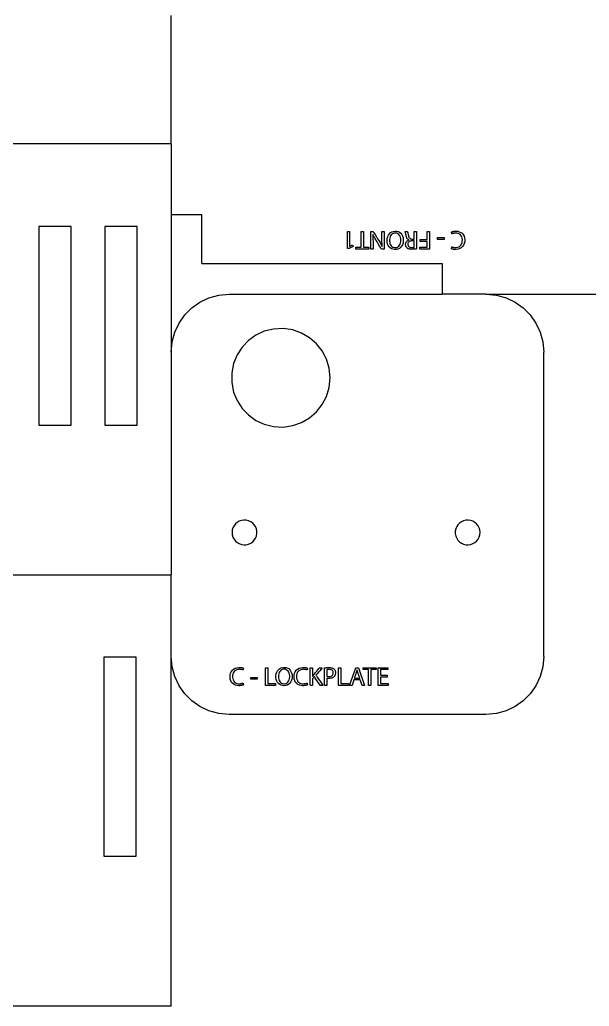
# Model space of a CAD drawing. Header units: metres. Extents: x 826 to 1488, y 1193 to 1485.
# Drawn here: x 963.9 to 1032.7, y 1192.5 to 1311.6 of the extents above; entities that cross this region are included whole.
import ezdxf

# ---------------------------------------------------------------- set-up
doc = ezdxf.new("R2010")
doc.units = ezdxf.units.M

msp = doc.modelspace()

# ---------------------------------------------------------------- linework, layer by layer
at = {"layer": 'COMPONENT19'}
for p, q in [((989.32, 1232.25), (989.33, 1232.5)), ((989.33, 1232.5), (989.39, 1232.72)), ((989.39, 1232.72), (989.47, 1232.91)), ((989.47, 1232.91), (989.6, 1233.08)), ((989.6, 1233.08), (989.75, 1233.22)), ((989.62, 1232.45), (989.61, 1232.26)), ((989.66, 1232.63), (989.62, 1232.45)), ((989.72, 1232.79), (989.66, 1232.63)), ((989.81, 1232.93), (989.72, 1232.79)), ((989.75, 1233.22), (989.93, 1233.32)), ((989.92, 1233.03), (989.81, 1232.93)), ((990.05, 1233.11), (989.92, 1233.03)), ((989.93, 1233.32), (990.14, 1233.39)), ((990.2, 1233.17), (990.05, 1233.11)), ((990.14, 1233.39), (990.37, 1233.43)), ((990.38, 1233.19), (990.2, 1233.17)), ((990.37, 1233.43), (990.51, 1233.43)), ((990.49, 1233.2), (990.38, 1233.19)), ((990.55, 1233.19), (990.49, 1233.2)), ((990.51, 1233.43), (990.59, 1233.42)), ((990.61, 1233.19), (990.55, 1233.19)), ((990.59, 1233.42), (990.67, 1233.41)), ((990.67, 1233.18), (990.61, 1233.19)), ((990.67, 1233.41), (990.74, 1233.4)), ((990.72, 1233.16), (990.67, 1233.18)), ((990.77, 1233.15), (990.72, 1233.16)), ((990.74, 1233.4), (990.8, 1233.39)), ((990.82, 1233.13), (990.77, 1233.15)), ((990.8, 1233.39), (990.86, 1233.37)), ((990.86, 1233.12), (990.82, 1233.13)), ((990.86, 1233.37), (990.9, 1233.35)), ((990.88, 1233.13), (990.86, 1233.12)), ((990.89, 1233.16), (990.88, 1233.13)), ((990.91, 1233.2), (990.89, 1233.16)), ((990.9, 1233.35), (990.94, 1233.34)), ((990.92, 1233.24), (990.91, 1233.2)), ((990.93, 1233.28), (990.92, 1233.24)), ((990.94, 1233.31), (990.93, 1233.28)), ((990.94, 1233.34), (990.94, 1233.31)), ((993.61, 1233.39), (993.89, 1233.39)), ((993.61, 1231.25), (993.61, 1233.39)), ((993.89, 1233.39), (993.89, 1231.48)), ((994.86, 1232.43), (994.9, 1232.65)), ((994.86, 1232.19), (994.86, 1232.43)), ((994.9, 1232.65), (994.97, 1232.85)), ((994.97, 1232.85), (995.06, 1233.03)), ((995.06, 1233.03), (995.19, 1233.18)), ((995.16, 1232.48), (995.15, 1232.31)), ((995.19, 1232.64), (995.16, 1232.48)), ((995.19, 1233.18), (995.34, 1233.29)), ((995.24, 1232.79), (995.19, 1232.64)), ((995.31, 1232.92), (995.24, 1232.79)), ((995.4, 1233.03), (995.31, 1232.92)), ((995.34, 1233.29), (995.51, 1233.37)), ((995.51, 1233.12), (995.4, 1233.03)), ((995.51, 1233.37), (995.7, 1233.42)), ((995.65, 1233.18), (995.51, 1233.12)), ((995.8, 1233.2), (995.65, 1233.18)), ((995.7, 1233.42), (995.9, 1233.43)), ((995.96, 1233.2), (995.8, 1233.2)), ((995.9, 1233.43), (996.1, 1233.4)), ((996.1, 1233.15), (995.96, 1233.2)), ((996.1, 1233.4), (996.28, 1233.34)), ((996.22, 1233.07), (996.1, 1233.15)), ((996.32, 1232.97), (996.22, 1233.07)), ((996.28, 1233.34), (996.44, 1233.24)), ((996.4, 1232.85), (996.32, 1232.97)), ((996.46, 1232.71), (996.4, 1232.85)), ((996.44, 1233.24), (996.57, 1233.11)), ((996.5, 1232.57), (996.46, 1232.71)), ((996.52, 1232.41), (996.5, 1232.57)), ((996.52, 1232.25), (996.52, 1232.41)), ((996.57, 1233.11), (996.67, 1232.95)), ((996.67, 1232.95), (996.75, 1232.77)), ((996.75, 1232.77), (996.8, 1232.57)), ((996.8, 1232.57), (996.81, 1232.35)), ((996.81, 1232.35), (996.8, 1232.09)), ((997.05, 1232.25), (997.06, 1232.5)), ((997.06, 1232.5), (997.11, 1232.72)), ((997.11, 1232.72), (997.2, 1232.91)), ((997.2, 1232.91), (997.32, 1233.08)), ((997.32, 1233.08), (997.47, 1233.22)), ((997.35, 1232.45), (997.34, 1232.26)), ((997.38, 1232.63), (997.35, 1232.45)), ((997.44, 1232.79), (997.38, 1232.63)), ((997.53, 1232.93), (997.44, 1232.79)), ((997.47, 1233.22), (997.65, 1233.32)), ((997.64, 1233.03), (997.53, 1232.93)), ((997.78, 1233.11), (997.64, 1233.03)), ((997.65, 1233.32), (997.86, 1233.39)), ((997.93, 1233.17), (997.78, 1233.11)), ((997.86, 1233.39), (998.09, 1233.43)), ((998.1, 1233.19), (997.93, 1233.17)), ((998.09, 1233.43), (998.23, 1233.43)), ((998.21, 1233.2), (998.1, 1233.19)), ((998.28, 1233.19), (998.21, 1233.2)), ((998.23, 1233.43), (998.32, 1233.42)), ((998.34, 1233.19), (998.28, 1233.19)), ((998.32, 1233.42), (998.4, 1233.41)), ((998.39, 1233.18), (998.34, 1233.19)), ((998.45, 1233.16), (998.39, 1233.18)), ((998.4, 1233.41), (998.47, 1233.4)), ((998.49, 1233.15), (998.45, 1233.16)), ((998.47, 1233.4), (998.53, 1233.39)), ((998.54, 1233.13), (998.49, 1233.15)), ((998.53, 1233.39), (998.58, 1233.37)), ((998.58, 1233.12), (998.54, 1233.13)), ((998.58, 1233.37), (998.63, 1233.35)), ((998.61, 1233.13), (998.58, 1233.12)), ((998.62, 1233.16), (998.61, 1233.13)), ((998.63, 1233.2), (998.62, 1233.16)), ((998.63, 1233.35), (998.66, 1233.34)), ((998.64, 1233.24), (998.63, 1233.2)), ((998.66, 1233.28), (998.64, 1233.24)), ((998.66, 1233.34), (998.66, 1233.31)), ((998.66, 1233.31), (998.66, 1233.28)), ((999.01, 1233.39), (999.07, 1233.39)), ((999.01, 1233.28), (999.01, 1233.39)), ((999.01, 1232.98), (999.01, 1233.28)), ((999.01, 1232.58), (999.01, 1232.98)), ((999.01, 1232.13), (999.01, 1232.58)), ((999.07, 1233.39), (999.12, 1233.39)), ((999.12, 1233.39), (999.18, 1233.39)), ((999.18, 1233.39), (999.23, 1233.39)), ((999.23, 1233.39), (999.27, 1233.39)), ((999.27, 1233.39), (999.29, 1233.35)), ((999.29, 1233.35), (999.29, 1233.22)), ((999.29, 1233.22), (999.29, 1233.03)), ((999.29, 1233.03), (999.29, 1232.82)), ((999.29, 1232.82), (999.29, 1232.61)), ((999.29, 1232.61), (999.29, 1232.45)), ((999.29, 1232.45), (999.29, 1232.37)), ((999.29, 1232.37), (999.31, 1232.38)), ((999.31, 1232.38), (999.34, 1232.41)), ((999.34, 1232.41), (999.36, 1232.45)), ((999.36, 1232.45), (999.39, 1232.48)), ((999.39, 1232.48), (999.41, 1232.51)), ((999.41, 1232.51), (999.43, 1232.54)), ((999.43, 1232.54), (999.46, 1232.57)), ((999.46, 1232.57), (999.48, 1232.6)), ((999.48, 1232.6), (999.54, 1232.67)), ((999.54, 1232.67), (999.64, 1232.81)), ((999.64, 1232.81), (999.78, 1232.97)), ((999.73, 1232.53), (999.69, 1232.49)), ((999.69, 1232.49), (999.74, 1232.42)), ((999.84, 1232.66), (999.73, 1232.53)), ((999.74, 1232.42), (999.85, 1232.25)), ((999.78, 1232.97), (999.91, 1233.13)), ((999.99, 1232.83), (999.84, 1232.66)), ((999.91, 1233.13), (1000.03, 1233.28)), ((1000.15, 1233.02), (999.99, 1232.83)), ((1000.03, 1233.28), (1000.1, 1233.37)), ((1000.1, 1233.37), (1000.12, 1233.39)), ((1000.12, 1233.39), (1000.15, 1233.39)), ((1000.15, 1233.39), (1000.21, 1233.39)), ((1000.3, 1233.2), (1000.15, 1233.02)), ((1000.21, 1233.39), (1000.27, 1233.39)), ((1000.27, 1233.39), (1000.35, 1233.39)), ((1000.41, 1233.33), (1000.3, 1233.2)), ((1000.35, 1233.39), (1000.41, 1233.39)), ((1000.41, 1233.39), (1000.45, 1233.39)), ((1000.45, 1233.39), (1000.41, 1233.33)), ((1000.74, 1233.37), (1000.79, 1233.38)), ((1000.74, 1233.28), (1000.74, 1233.37)), ((1000.74, 1233.05), (1000.74, 1233.28)), ((1000.74, 1232.71), (1000.74, 1233.05)), ((1000.74, 1232.33), (1000.74, 1232.71)), ((1000.74, 1231.95), (1000.74, 1232.33)), ((1000.79, 1233.38), (1000.84, 1233.38)), ((1000.84, 1233.38), (1000.9, 1233.39)), ((1000.9, 1233.39), (1000.96, 1233.4)), ((1000.96, 1233.4), (1001.03, 1233.4)), ((1001.05, 1233.18), (1001.01, 1233.17)), ((1001.01, 1233.17), (1001.01, 1233.12)), ((1001.01, 1233.12), (1001.01, 1233.02)), ((1001.01, 1233.02), (1001.01, 1232.89)), ((1001.01, 1232.89), (1001.01, 1232.74)), ((1001.01, 1232.74), (1001.01, 1232.59)), ((1001.01, 1232.59), (1001.01, 1232.46)), ((1001.01, 1232.46), (1001.01, 1232.37)), ((1001.01, 1232.37), (1001.01, 1232.34)), ((1001.01, 1232.34), (1001.06, 1232.33)), ((1001.03, 1233.4), (1001.1, 1233.41)), ((1001.08, 1233.18), (1001.05, 1233.18)), ((1001.06, 1232.33), (1001.08, 1232.32)), ((1001.1, 1233.18), (1001.08, 1233.18)), ((1001.08, 1232.32), (1001.11, 1232.32)), ((1001.1, 1233.41), (1001.18, 1233.41)), ((1001.14, 1233.19), (1001.1, 1233.18)), ((1001.11, 1232.32), (1001.14, 1232.32)), ((1001.17, 1233.19), (1001.14, 1233.19)), ((1001.14, 1232.32), (1001.17, 1232.31)), ((1001.21, 1233.19), (1001.17, 1233.19)), ((1001.17, 1232.31), (1001.2, 1232.31)), ((1001.18, 1233.41), (1001.26, 1233.41)), ((1001.2, 1232.31), (1001.23, 1232.31)), ((1001.25, 1233.19), (1001.21, 1233.19)), ((1001.23, 1232.31), (1001.33, 1232.32)), ((1001.34, 1233.19), (1001.25, 1233.19)), ((1001.26, 1233.41), (1001.35, 1233.41)), ((1001.33, 1232.32), (1001.44, 1232.34)), ((1001.44, 1233.17), (1001.34, 1233.19)), ((1001.35, 1233.41), (1001.44, 1233.4)), ((1001.44, 1233.4), (1001.53, 1233.39)), ((1001.53, 1233.15), (1001.44, 1233.17)), ((1001.44, 1232.34), (1001.53, 1232.37)), ((1001.53, 1233.39), (1001.61, 1233.37)), ((1001.6, 1233.11), (1001.53, 1233.15)), ((1001.53, 1232.37), (1001.61, 1232.42)), ((1001.67, 1233.06), (1001.6, 1233.11)), ((1001.61, 1233.37), (1001.68, 1233.34)), ((1001.61, 1232.42), (1001.68, 1232.48)), ((1001.72, 1232.99), (1001.67, 1233.06)), ((1001.68, 1233.34), (1001.74, 1233.31)), ((1001.68, 1232.48), (1001.73, 1232.55)), ((1001.75, 1232.92), (1001.72, 1232.99)), ((1001.73, 1232.55), (1001.76, 1232.63)), ((1001.74, 1233.31), (1001.8, 1233.28)), ((1001.77, 1232.83), (1001.75, 1232.92)), ((1001.76, 1232.63), (1001.78, 1232.73)), ((1001.78, 1232.73), (1001.77, 1232.83)), ((1001.8, 1233.28), (1001.86, 1233.24)), ((1001.86, 1233.24), (1001.9, 1233.2)), ((1001.91, 1232.34), (1001.86, 1232.3)), ((1001.9, 1233.2), (1001.93, 1233.16)), ((1001.94, 1232.39), (1001.91, 1232.34)), ((1001.93, 1233.16), (1001.97, 1233.11)), ((1001.97, 1232.44), (1001.94, 1232.39)), ((1001.97, 1233.11), (1002, 1233.06)), ((1002, 1232.49), (1001.97, 1232.44)), ((1002, 1233.06), (1002.02, 1233)), ((1002.02, 1232.55), (1002, 1232.49)), ((1002.02, 1233), (1002.04, 1232.94)), ((1002.03, 1232.61), (1002.02, 1232.55)), ((1002.05, 1232.67), (1002.03, 1232.61)), ((1002.04, 1232.94), (1002.05, 1232.87)), ((1002.05, 1232.87), (1002.05, 1232.81)), ((1002.05, 1232.81), (1002.05, 1232.74)), ((1002.05, 1232.74), (1002.05, 1232.67)), ((1002.42, 1233.39), (1002.7, 1233.39)), ((1002.42, 1231.25), (1002.42, 1233.39)), ((1002.7, 1233.39), (1002.7, 1231.48)), ((1003.76, 1231.25), (1004.49, 1233.39)), ((1004.38, 1232.31), (1004.35, 1232.22)), ((1004.42, 1232.42), (1004.38, 1232.31)), ((1004.46, 1232.54), (1004.42, 1232.42)), ((1004.49, 1232.64), (1004.46, 1232.54)), ((1004.49, 1233.39), (1004.82, 1233.39)), ((1004.52, 1232.72), (1004.49, 1232.64)), ((1004.53, 1232.76), (1004.52, 1232.72)), ((1004.55, 1232.79), (1004.53, 1232.76)), ((1004.56, 1232.84), (1004.55, 1232.79)), ((1004.58, 1232.89), (1004.56, 1232.84)), ((1004.59, 1232.94), (1004.58, 1232.89)), ((1004.6, 1232.99), (1004.59, 1232.94)), ((1004.61, 1233.03), (1004.6, 1232.99)), ((1004.63, 1233.08), (1004.61, 1233.03)), ((1004.65, 1233.13), (1004.63, 1233.08)), ((1004.67, 1233.09), (1004.65, 1233.13)), ((1004.68, 1233.04), (1004.67, 1233.09)), ((1004.69, 1232.99), (1004.68, 1233.04)), ((1004.7, 1232.95), (1004.69, 1232.99)), ((1004.72, 1232.9), (1004.7, 1232.95)), ((1004.73, 1232.85), (1004.72, 1232.9)), ((1004.75, 1232.8), (1004.73, 1232.85)), ((1004.76, 1232.76), (1004.75, 1232.8)), ((1004.77, 1232.72), (1004.76, 1232.76)), ((1004.8, 1232.65), (1004.77, 1232.72)), ((1004.83, 1232.55), (1004.8, 1232.65)), ((1004.82, 1233.39), (1005.55, 1231.25)), ((1004.87, 1232.44), (1004.83, 1232.55)), ((1004.91, 1232.33), (1004.87, 1232.44)), ((1004.94, 1232.23), (1004.91, 1232.33)), ((1005.38, 1233.16), (1005.38, 1233.39)), ((1005.38, 1233.39), (1006.96, 1233.39)), ((1006.03, 1233.16), (1005.38, 1233.16)), ((1006.03, 1231.25), (1006.03, 1233.16)), ((1006.96, 1233.16), (1006.31, 1233.16)), ((1006.31, 1233.16), (1006.31, 1231.25)), ((1006.96, 1233.39), (1006.96, 1233.16)), ((1007.2, 1231.25), (1007.2, 1233.39)), ((1007.2, 1233.39), (1008.36, 1233.39)), ((1008.36, 1233.16), (1007.48, 1233.16)), ((1007.48, 1233.16), (1007.48, 1232.49)), ((1007.48, 1232.49), (1008.3, 1232.49)), ((1008.3, 1232.49), (1008.3, 1232.26)), ((1008.36, 1233.39), (1008.36, 1233.16)), ((989.35, 1232.01), (989.32, 1232.25)), ((989.42, 1231.8), (989.35, 1232.01)), ((989.51, 1231.62), (989.42, 1231.8)), ((989.64, 1231.48), (989.51, 1231.62)), ((989.61, 1232.26), (989.64, 1232.08)), ((989.64, 1232.08), (989.68, 1231.91)), ((989.8, 1231.36), (989.64, 1231.48)), ((989.68, 1231.91), (989.76, 1231.78)), ((989.76, 1231.78), (989.86, 1231.66)), ((989.98, 1231.28), (989.8, 1231.36)), ((989.86, 1231.66), (989.98, 1231.57)), ((989.98, 1231.57), (990.12, 1231.5)), ((990.18, 1231.23), (989.98, 1231.28)), ((990.12, 1231.5), (990.29, 1231.46)), ((990.39, 1231.22), (990.18, 1231.23)), ((990.29, 1231.46), (990.45, 1231.45)), ((990.48, 1231.22), (990.39, 1231.22)), ((990.45, 1231.45), (990.51, 1231.46)), ((990.57, 1231.23), (990.48, 1231.22)), ((990.51, 1231.46), (990.57, 1231.46)), ((990.57, 1231.46), (990.63, 1231.47)), ((990.65, 1231.24), (990.57, 1231.23)), ((990.63, 1231.47), (990.69, 1231.48)), ((990.72, 1231.25), (990.65, 1231.24)), ((990.69, 1231.48), (990.75, 1231.49)), ((990.79, 1231.27), (990.72, 1231.25)), ((990.75, 1231.49), (990.8, 1231.51)), ((990.85, 1231.28), (990.79, 1231.27)), ((990.8, 1231.51), (990.85, 1231.52)), ((990.85, 1231.52), (990.89, 1231.54)), ((990.9, 1231.3), (990.85, 1231.28)), ((990.89, 1231.54), (990.9, 1231.5)), ((990.9, 1231.5), (990.9, 1231.47)), ((990.9, 1231.47), (990.91, 1231.43)), ((990.94, 1231.32), (990.9, 1231.3)), ((990.91, 1231.43), (990.92, 1231.39)), ((990.92, 1231.39), (990.93, 1231.35)), ((990.93, 1231.35), (990.94, 1231.32)), ((991.82, 1232.01), (991.82, 1232.21)), ((991.82, 1232.21), (992.6, 1232.21)), ((992.6, 1232.01), (991.82, 1232.01)), ((992.6, 1232.21), (992.6, 1232.01)), ((994.8, 1231.25), (993.61, 1231.25)), ((993.89, 1231.48), (994.8, 1231.48)), ((994.8, 1231.48), (994.8, 1231.25)), ((994.9, 1231.98), (994.86, 1232.19)), ((994.96, 1231.78), (994.9, 1231.98)), ((995.05, 1231.61), (994.96, 1231.78)), ((995.17, 1231.47), (995.05, 1231.61)), ((995.15, 1232.31), (995.16, 1232.15)), ((995.16, 1232.15), (995.19, 1231.99)), ((995.32, 1231.36), (995.17, 1231.47)), ((995.19, 1231.99), (995.25, 1231.85)), ((995.25, 1231.85), (995.32, 1231.72)), ((995.32, 1231.72), (995.41, 1231.61)), ((995.48, 1231.28), (995.32, 1231.36)), ((995.41, 1231.61), (995.52, 1231.53)), ((995.67, 1231.23), (995.48, 1231.28)), ((995.52, 1231.53), (995.65, 1231.47)), ((995.65, 1231.47), (995.8, 1231.44)), ((995.87, 1231.22), (995.67, 1231.23)), ((995.8, 1231.44), (995.95, 1231.45)), ((996.06, 1231.24), (995.87, 1231.22)), ((995.95, 1231.45), (996.09, 1231.49)), ((996.24, 1231.3), (996.06, 1231.24)), ((996.09, 1231.49), (996.21, 1231.57)), ((996.21, 1231.57), (996.31, 1231.66)), ((996.4, 1231.4), (996.24, 1231.3)), ((996.31, 1231.66), (996.39, 1231.78)), ((996.39, 1231.78), (996.46, 1231.92)), ((996.54, 1231.52), (996.4, 1231.4)), ((996.46, 1231.92), (996.5, 1232.08)), ((996.5, 1232.08), (996.52, 1232.25)), ((996.65, 1231.68), (996.54, 1231.52)), ((996.74, 1231.87), (996.65, 1231.68)), ((996.8, 1232.09), (996.74, 1231.87)), ((997.07, 1232.01), (997.05, 1232.25)), ((997.14, 1231.8), (997.07, 1232.01)), ((997.24, 1231.62), (997.14, 1231.8)), ((997.37, 1231.48), (997.24, 1231.62)), ((997.34, 1232.26), (997.36, 1232.08)), ((997.36, 1232.08), (997.41, 1231.91)), ((997.52, 1231.36), (997.37, 1231.48)), ((997.41, 1231.91), (997.48, 1231.78)), ((997.48, 1231.78), (997.58, 1231.66)), ((997.7, 1231.28), (997.52, 1231.36)), ((997.58, 1231.66), (997.7, 1231.57)), ((997.7, 1231.57), (997.85, 1231.5)), ((997.91, 1231.23), (997.7, 1231.28)), ((997.85, 1231.5), (998.01, 1231.46)), ((998.11, 1231.22), (997.91, 1231.23)), ((998.01, 1231.46), (998.17, 1231.45)), ((998.2, 1231.22), (998.11, 1231.22)), ((998.17, 1231.45), (998.23, 1231.46)), ((998.29, 1231.23), (998.2, 1231.22)), ((998.23, 1231.46), (998.3, 1231.46)), ((998.37, 1231.24), (998.29, 1231.23)), ((998.3, 1231.46), (998.36, 1231.47)), ((998.36, 1231.47), (998.42, 1231.48)), ((998.45, 1231.25), (998.37, 1231.24)), ((998.42, 1231.48), (998.47, 1231.49)), ((998.51, 1231.27), (998.45, 1231.25)), ((998.47, 1231.49), (998.52, 1231.51)), ((998.57, 1231.28), (998.51, 1231.27)), ((998.52, 1231.51), (998.57, 1231.52)), ((998.57, 1231.52), (998.61, 1231.54)), ((998.62, 1231.3), (998.57, 1231.28)), ((998.61, 1231.54), (998.62, 1231.5)), ((998.62, 1231.5), (998.63, 1231.47)), ((998.67, 1231.32), (998.62, 1231.3)), ((998.63, 1231.47), (998.64, 1231.43)), ((998.64, 1231.43), (998.65, 1231.39)), ((998.65, 1231.39), (998.66, 1231.35)), ((998.66, 1231.35), (998.67, 1231.32)), ((999.01, 1231.72), (999.01, 1232.13)), ((999.01, 1231.4), (999.01, 1231.72)), ((999.03, 1231.25), (999.01, 1231.4)), ((999.06, 1231.25), (999.03, 1231.25)), ((999.11, 1231.25), (999.06, 1231.25)), ((999.17, 1231.25), (999.11, 1231.25)), ((999.22, 1231.25), (999.17, 1231.25)), ((999.27, 1231.25), (999.22, 1231.25)), ((999.29, 1231.28), (999.27, 1231.25)), ((999.32, 1232.1), (999.29, 1232.07)), ((999.29, 1232.07), (999.29, 1231.98)), ((999.29, 1231.98), (999.29, 1231.85)), ((999.29, 1231.85), (999.29, 1231.69)), ((999.29, 1231.69), (999.29, 1231.52)), ((999.29, 1231.52), (999.29, 1231.37)), ((999.29, 1231.37), (999.29, 1231.28)), ((999.35, 1232.14), (999.32, 1232.1)), ((999.39, 1232.19), (999.35, 1232.14)), ((999.44, 1232.23), (999.39, 1232.19)), ((999.47, 1232.27), (999.44, 1232.23)), ((999.5, 1232.29), (999.47, 1232.27)), ((999.57, 1232.19), (999.5, 1232.29)), ((999.69, 1232.02), (999.57, 1232.19)), ((999.83, 1231.81), (999.69, 1232.02)), ((999.97, 1231.59), (999.83, 1231.81)), ((999.85, 1232.25), (1000.01, 1232.02)), ((1000.1, 1231.41), (999.97, 1231.59)), ((1000.01, 1232.02), (1000.18, 1231.76)), ((1000.18, 1231.28), (1000.1, 1231.41)), ((1000.18, 1231.76), (1000.35, 1231.52)), ((1000.2, 1231.25), (1000.18, 1231.28)), ((1000.23, 1231.25), (1000.2, 1231.25)), ((1000.28, 1231.25), (1000.23, 1231.25)), ((1000.34, 1231.25), (1000.28, 1231.25)), ((1000.41, 1231.25), (1000.34, 1231.25)), ((1000.35, 1231.52), (1000.47, 1231.34)), ((1000.47, 1231.25), (1000.41, 1231.25)), ((1000.47, 1231.34), (1000.53, 1231.25)), ((1000.53, 1231.25), (1000.47, 1231.25)), ((1000.74, 1231.61), (1000.74, 1231.95)), ((1000.74, 1231.36), (1000.74, 1231.61)), ((1000.74, 1231.25), (1000.74, 1231.36)), ((1000.77, 1231.25), (1000.74, 1231.25)), ((1000.82, 1231.25), (1000.77, 1231.25)), ((1000.86, 1231.25), (1000.82, 1231.25)), ((1000.92, 1231.25), (1000.86, 1231.25)), ((1000.96, 1231.25), (1000.92, 1231.25)), ((1000.99, 1231.25), (1000.96, 1231.25)), ((1001.01, 1231.27), (1000.99, 1231.25)), ((1001.05, 1232.1), (1001.01, 1232.11)), ((1001.01, 1232.11), (1001.01, 1232.05)), ((1001.01, 1232.05), (1001.01, 1231.94)), ((1001.01, 1231.94), (1001.01, 1231.79)), ((1001.01, 1231.79), (1001.01, 1231.64)), ((1001.01, 1231.64), (1001.01, 1231.49)), ((1001.01, 1231.49), (1001.01, 1231.36)), ((1001.01, 1231.36), (1001.01, 1231.27)), ((1001.08, 1232.1), (1001.05, 1232.1)), ((1001.1, 1232.1), (1001.08, 1232.1)), ((1001.13, 1232.09), (1001.1, 1232.1)), ((1001.16, 1232.09), (1001.13, 1232.09)), ((1001.19, 1232.09), (1001.16, 1232.09)), ((1001.22, 1232.09), (1001.19, 1232.09)), ((1001.29, 1232.09), (1001.22, 1232.09)), ((1001.38, 1232.1), (1001.29, 1232.09)), ((1001.48, 1232.11), (1001.38, 1232.1)), ((1001.56, 1232.14), (1001.48, 1232.11)), ((1001.65, 1232.17), (1001.56, 1232.14)), ((1001.72, 1232.2), (1001.65, 1232.17)), ((1001.79, 1232.25), (1001.72, 1232.2)), ((1001.86, 1232.3), (1001.79, 1232.25)), ((1003.62, 1231.25), (1002.42, 1231.25)), ((1002.7, 1231.48), (1003.62, 1231.48)), ((1003.62, 1231.48), (1003.62, 1231.25)), ((1004.05, 1231.25), (1003.76, 1231.25)), ((1004.27, 1231.93), (1004.05, 1231.25)), ((1005.03, 1231.93), (1004.27, 1231.93)), ((1004.35, 1232.22), (1004.33, 1232.16)), ((1004.33, 1232.16), (1004.36, 1232.14)), ((1004.36, 1232.14), (1004.44, 1232.14)), ((1004.44, 1232.14), (1004.54, 1232.14)), ((1004.54, 1232.14), (1004.66, 1232.14)), ((1004.66, 1232.14), (1004.78, 1232.14)), ((1004.78, 1232.14), (1004.88, 1232.14)), ((1004.88, 1232.14), (1004.95, 1232.14)), ((1004.97, 1232.17), (1004.94, 1232.23)), ((1004.95, 1232.14), (1004.97, 1232.14)), ((1004.97, 1232.14), (1004.97, 1232.17)), ((1005.26, 1231.25), (1005.03, 1231.93)), ((1005.55, 1231.25), (1005.26, 1231.25)), ((1006.31, 1231.25), (1006.03, 1231.25)), ((1008.4, 1231.25), (1007.2, 1231.25)), ((1008.3, 1232.26), (1007.48, 1232.26)), ((1007.48, 1232.26), (1007.48, 1231.48)), ((1007.48, 1231.48), (1008.4, 1231.48)), ((1008.4, 1231.48), (1008.4, 1231.25))]:
    msp.add_line(p, q, dxfattribs=at)
at = {"layer": 'COMPONENT4'}
for p, q in [((1003.48, 1283.98), (1003.48, 1286.04)), ((1003.48, 1286.04), (1003.75, 1286.04)), ((1003.75, 1286.04), (1003.75, 1284.24)), ((1005.15, 1284.14), (1005.15, 1286.04)), ((1005.15, 1286.04), (1005.43, 1286.04)), ((1005.43, 1286.04), (1005.43, 1284.14)), ((1006.32, 1286.03), (1006.37, 1286.04)), ((1006.32, 1285.82), (1006.32, 1286.03)), ((1006.37, 1286.04), (1006.43, 1286.04)), ((1006.43, 1286.04), (1006.5, 1286.04)), ((1006.5, 1286.04), (1006.55, 1286.04)), ((1006.55, 1286.04), (1006.59, 1286.04)), ((1006.59, 1286.04), (1006.61, 1286.02)), ((1006.61, 1286.02), (1006.69, 1285.88)), ((1007.66, 1286), (1007.66, 1286.04)), ((1007.66, 1286.04), (1007.69, 1286.04)), ((1007.66, 1285.87), (1007.66, 1286)), ((1007.69, 1286.04), (1007.74, 1286.04)), ((1007.74, 1286.04), (1007.8, 1286.04)), ((1007.8, 1286.04), (1007.86, 1286.04)), ((1007.86, 1286.04), (1007.92, 1286.04)), ((1007.92, 1286.04), (1007.92, 1285.89)), ((1007.92, 1285.89), (1007.92, 1285.52)), ((1008.56, 1285.77), (1008.7, 1285.9)), ((1008.7, 1285.9), (1008.86, 1285.99)), ((1008.86, 1285.99), (1009.03, 1286.05)), ((1009.03, 1286.05), (1009.23, 1286.07)), ((1009.23, 1286.07), (1009.43, 1286.07)), ((1009.43, 1286.07), (1009.61, 1286.02)), ((1009.61, 1286.02), (1009.78, 1285.94)), ((1009.78, 1285.94), (1009.92, 1285.82)), ((1010.45, 1286), (1010.43, 1286.04)), ((1010.43, 1286.04), (1010.49, 1286.04)), ((1010.47, 1285.94), (1010.45, 1286)), ((1010.49, 1285.87), (1010.47, 1285.94)), ((1010.49, 1286.04), (1010.54, 1286.04)), ((1010.54, 1286.04), (1010.6, 1286.04)), ((1010.6, 1286.04), (1010.66, 1286.04)), ((1010.66, 1286.04), (1010.7, 1286.04)), ((1010.7, 1286.04), (1010.73, 1286.01)), ((1010.73, 1286.01), (1010.75, 1285.97)), ((1010.75, 1285.97), (1010.77, 1285.91)), ((1010.77, 1285.91), (1010.79, 1285.84)), ((1011.55, 1286.01), (1011.55, 1286.04)), ((1011.55, 1286.04), (1011.62, 1286.04)), ((1011.55, 1285.91), (1011.55, 1286.01)), ((1011.55, 1285.74), (1011.55, 1285.91)), ((1011.62, 1286.04), (1011.67, 1286.04)), ((1011.67, 1286.04), (1011.73, 1286.04)), ((1011.73, 1286.04), (1011.78, 1286.04)), ((1011.78, 1286.04), (1011.82, 1286.04)), ((1011.82, 1286.04), (1011.83, 1285.9)), ((1011.83, 1285.9), (1011.83, 1285.58)), ((1013.1, 1285.07), (1013.1, 1286.04)), ((1013.1, 1286.04), (1013.38, 1286.04)), ((1013.38, 1286.04), (1013.38, 1283.9)), ((1016.04, 1285.97), (1016.08, 1285.99)), ((1016.05, 1285.94), (1016.04, 1285.97)), ((1016.06, 1285.91), (1016.05, 1285.94)), ((1016.07, 1285.87), (1016.06, 1285.91)), ((1016.08, 1285.99), (1016.14, 1286.01)), ((1016.14, 1286.01), (1016.19, 1286.03)), ((1016.19, 1286.03), (1016.26, 1286.04)), ((1016.26, 1286.04), (1016.34, 1286.06)), ((1016.34, 1286.06), (1016.42, 1286.07)), ((1016.42, 1286.07), (1016.51, 1286.07)), ((1016.51, 1286.07), (1016.6, 1286.08)), ((1016.6, 1286.08), (1016.8, 1286.06)), ((1016.8, 1286.06), (1017, 1286.01)), ((1017, 1286.01), (1017.18, 1285.93)), ((1017.18, 1285.93), (1017.34, 1285.82)), ((1006.32, 1285.41), (1006.32, 1285.82)), ((1006.32, 1284.91), (1006.32, 1285.41)), ((1006.32, 1284.42), (1006.32, 1284.91)), ((1006.6, 1285.57), (1006.55, 1285.68)), ((1006.55, 1285.68), (1006.55, 1285.57)), ((1006.55, 1285.57), (1006.56, 1285.44)), ((1006.56, 1285.44), (1006.57, 1285.3)), ((1006.57, 1285.3), (1006.57, 1285.17)), ((1006.57, 1285.17), (1006.57, 1285.02)), ((1006.57, 1285.02), (1006.58, 1284.87)), ((1006.58, 1284.87), (1006.58, 1284.78)), ((1006.58, 1284.78), (1006.58, 1284.67)), ((1006.66, 1285.47), (1006.6, 1285.57)), ((1006.72, 1285.36), (1006.66, 1285.47)), ((1006.69, 1285.88), (1006.83, 1285.66)), ((1006.78, 1285.25), (1006.72, 1285.36)), ((1006.84, 1285.13), (1006.78, 1285.25)), ((1006.83, 1285.66), (1007, 1285.4)), ((1006.92, 1285.01), (1006.84, 1285.13)), ((1006.96, 1284.94), (1006.92, 1285.01)), ((1007.07, 1284.78), (1006.96, 1284.94)), ((1007, 1285.4), (1007.14, 1285.16)), ((1007.21, 1284.54), (1007.07, 1284.78)), ((1007.14, 1285.16), (1007.25, 1285)), ((1007.25, 1285), (1007.29, 1284.93)), ((1007.29, 1284.93), (1007.36, 1284.81)), ((1007.36, 1284.81), (1007.43, 1284.7)), ((1007.66, 1285.67), (1007.66, 1285.87)), ((1007.66, 1285.45), (1007.66, 1285.67)), ((1007.66, 1285.26), (1007.66, 1285.45)), ((1007.66, 1285.14), (1007.66, 1285.26)), ((1007.66, 1285.04), (1007.66, 1285.14)), ((1007.66, 1284.89), (1007.66, 1285.04)), ((1007.66, 1284.74), (1007.66, 1284.89)), ((1007.67, 1284.6), (1007.66, 1284.74)), ((1007.92, 1285.52), (1007.92, 1285.03)), ((1007.92, 1285.03), (1007.92, 1284.53)), ((1008.28, 1284.95), (1008.3, 1285.2)), ((1008.3, 1284.73), (1008.28, 1284.95)), ((1008.3, 1285.2), (1008.35, 1285.42)), ((1008.34, 1284.52), (1008.3, 1284.73)), ((1008.35, 1285.42), (1008.44, 1285.61)), ((1008.44, 1285.61), (1008.56, 1285.77)), ((1008.6, 1285.22), (1008.58, 1285.05)), ((1008.58, 1285.05), (1008.58, 1284.88)), ((1008.58, 1284.88), (1008.6, 1284.73)), ((1008.64, 1285.37), (1008.6, 1285.22)), ((1008.6, 1284.73), (1008.63, 1284.58)), ((1008.7, 1285.51), (1008.64, 1285.37)), ((1008.78, 1285.63), (1008.7, 1285.51)), ((1008.89, 1285.73), (1008.78, 1285.63)), ((1009.01, 1285.8), (1008.89, 1285.73)), ((1009.14, 1285.84), (1009.01, 1285.8)), ((1009.3, 1285.85), (1009.14, 1285.84)), ((1009.44, 1285.82), (1009.3, 1285.85)), ((1009.57, 1285.77), (1009.44, 1285.82)), ((1009.68, 1285.68), (1009.57, 1285.77)), ((1009.78, 1285.57), (1009.68, 1285.68)), ((1009.85, 1285.45), (1009.78, 1285.57)), ((1009.9, 1285.3), (1009.85, 1285.45)), ((1009.93, 1285.14), (1009.9, 1285.3)), ((1009.9, 1284.65), (1009.93, 1284.81)), ((1009.92, 1285.82), (1010.04, 1285.68)), ((1009.94, 1284.98), (1009.93, 1285.14)), ((1009.93, 1284.81), (1009.94, 1284.98)), ((1010.04, 1285.68), (1010.13, 1285.51)), ((1010.13, 1285.51), (1010.2, 1285.32)), ((1010.2, 1285.32), (1010.23, 1285.1)), ((1010.23, 1284.87), (1010.2, 1284.64)), ((1010.23, 1285.1), (1010.23, 1284.87)), ((1010.52, 1285.79), (1010.49, 1285.87)), ((1010.54, 1285.7), (1010.52, 1285.79)), ((1010.53, 1284.64), (1010.57, 1284.73)), ((1010.57, 1285.59), (1010.54, 1285.7)), ((1010.59, 1285.47), (1010.57, 1285.59)), ((1010.57, 1284.73), (1010.63, 1284.82)), ((1010.62, 1285.38), (1010.59, 1285.47)), ((1010.65, 1285.29), (1010.62, 1285.38)), ((1010.63, 1284.82), (1010.69, 1284.89)), ((1010.68, 1285.22), (1010.65, 1285.29)), ((1010.72, 1285.16), (1010.68, 1285.22)), ((1010.69, 1284.89), (1010.77, 1284.95)), ((1010.77, 1285.1), (1010.72, 1285.16)), ((1010.83, 1285.06), (1010.77, 1285.1)), ((1010.77, 1284.95), (1010.86, 1284.99)), ((1010.79, 1285.84), (1010.81, 1285.76)), ((1010.81, 1285.76), (1010.83, 1285.67)), ((1010.83, 1285.67), (1010.85, 1285.56)), ((1010.89, 1285.03), (1010.83, 1285.06)), ((1010.88, 1284.75), (1010.83, 1284.69)), ((1010.85, 1285.56), (1010.88, 1285.45)), ((1010.86, 1284.99), (1010.91, 1285.01)), ((1010.88, 1285.45), (1010.92, 1285.35)), ((1010.94, 1284.81), (1010.88, 1284.75)), ((1010.91, 1285.01), (1010.89, 1285.03)), ((1010.92, 1285.35), (1010.96, 1285.27)), ((1011.01, 1284.85), (1010.94, 1284.81)), ((1010.96, 1285.27), (1011.01, 1285.21)), ((1011.01, 1285.21), (1011.08, 1285.16)), ((1011.09, 1284.88), (1011.01, 1284.85)), ((1011.08, 1285.16), (1011.16, 1285.13)), ((1011.19, 1284.9), (1011.09, 1284.88)), ((1011.16, 1285.13), (1011.25, 1285.12)), ((1011.29, 1284.9), (1011.19, 1284.9)), ((1011.25, 1285.12), (1011.3, 1285.11)), ((1011.32, 1284.9), (1011.29, 1284.9)), ((1011.3, 1285.11), (1011.32, 1285.11)), ((1011.32, 1285.11), (1011.37, 1285.11)), ((1011.36, 1284.9), (1011.32, 1284.9)), ((1011.42, 1284.9), (1011.36, 1284.9)), ((1011.37, 1285.11), (1011.42, 1285.11)), ((1011.42, 1285.11), (1011.47, 1285.11)), ((1011.47, 1284.9), (1011.42, 1284.9)), ((1011.47, 1285.11), (1011.52, 1285.11)), ((1011.51, 1284.9), (1011.47, 1284.9)), ((1011.55, 1284.9), (1011.51, 1284.9)), ((1011.52, 1285.11), (1011.55, 1285.11)), ((1011.55, 1285.55), (1011.55, 1285.74)), ((1011.55, 1285.36), (1011.55, 1285.55)), ((1011.55, 1285.21), (1011.55, 1285.36)), ((1011.55, 1285.11), (1011.55, 1285.21)), ((1011.55, 1284.87), (1011.55, 1284.9)), ((1011.55, 1284.79), (1011.55, 1284.87)), ((1011.55, 1284.67), (1011.55, 1284.79)), ((1011.83, 1285.58), (1011.83, 1285.17)), ((1011.83, 1285.17), (1011.83, 1284.73)), ((1011.83, 1284.73), (1011.83, 1284.33)), ((1012.29, 1284.84), (1012.29, 1285.07)), ((1012.29, 1285.07), (1013.1, 1285.07)), ((1013.1, 1284.84), (1012.29, 1284.84)), ((1013.1, 1284.13), (1013.1, 1284.84)), ((1014.38, 1285.08), (1014.38, 1285.29)), ((1014.38, 1285.29), (1015.17, 1285.29)), ((1015.17, 1285.08), (1014.38, 1285.08)), ((1015.17, 1285.29), (1015.17, 1285.08)), ((1016.08, 1285.82), (1016.07, 1285.87)), ((1016.09, 1285.79), (1016.08, 1285.82)), ((1016.1, 1285.75), (1016.09, 1285.79)), ((1016.14, 1285.77), (1016.1, 1285.75)), ((1016.18, 1285.79), (1016.14, 1285.77)), ((1016.24, 1285.8), (1016.18, 1285.79)), ((1016.29, 1285.81), (1016.24, 1285.8)), ((1016.35, 1285.83), (1016.29, 1285.81)), ((1016.41, 1285.83), (1016.35, 1285.83)), ((1016.48, 1285.84), (1016.41, 1285.83)), ((1016.54, 1285.84), (1016.48, 1285.84)), ((1016.7, 1285.83), (1016.54, 1285.84)), ((1016.86, 1285.79), (1016.7, 1285.83)), ((1017.01, 1285.73), (1016.86, 1285.79)), ((1017.13, 1285.64), (1017.01, 1285.73)), ((1017.23, 1285.52), (1017.13, 1285.64)), ((1017.3, 1285.38), (1017.23, 1285.52)), ((1017.35, 1285.22), (1017.3, 1285.38)), ((1017.33, 1284.66), (1017.36, 1284.84)), ((1017.34, 1285.82), (1017.47, 1285.67)), ((1017.37, 1285.04), (1017.35, 1285.22)), ((1017.36, 1284.84), (1017.37, 1285.04)), ((1017.47, 1285.67), (1017.57, 1285.49)), ((1017.57, 1285.49), (1017.63, 1285.28)), ((1017.65, 1284.8), (1017.6, 1284.58)), ((1017.63, 1285.28), (1017.66, 1285.04)), ((1017.66, 1285.04), (1017.65, 1284.8)), ((1003.72, 1283.98), (1003.48, 1283.98)), ((1004.17, 1284.22), (1003.72, 1283.98)), ((1003.75, 1284.24), (1004.11, 1284.43)), ((1004.11, 1284.43), (1004.17, 1284.22)), ((1004.49, 1283.9), (1004.49, 1284.14)), ((1004.49, 1284.14), (1005.15, 1284.14)), ((1006.08, 1283.9), (1004.49, 1283.9)), ((1005.43, 1284.14), (1006.08, 1284.14)), ((1006.08, 1284.14), (1006.08, 1283.9)), ((1006.32, 1284.05), (1006.32, 1284.42)), ((1006.33, 1283.9), (1006.32, 1284.05)), ((1006.38, 1283.9), (1006.33, 1283.9)), ((1006.44, 1283.9), (1006.38, 1283.9)), ((1006.5, 1283.9), (1006.44, 1283.9)), ((1006.55, 1283.9), (1006.5, 1283.9)), ((1006.57, 1283.9), (1006.55, 1283.9)), ((1006.58, 1283.94), (1006.57, 1283.9)), ((1006.58, 1284.67), (1006.58, 1284.48)), ((1006.58, 1284.48), (1006.58, 1284.27)), ((1006.58, 1284.27), (1006.58, 1284.07)), ((1006.58, 1284.07), (1006.58, 1283.94)), ((1007.38, 1284.28), (1007.21, 1284.54)), ((1007.52, 1284.06), (1007.38, 1284.28)), ((1007.43, 1284.7), (1007.5, 1284.58)), ((1007.5, 1284.58), (1007.56, 1284.47)), ((1007.61, 1283.92), (1007.52, 1284.06)), ((1007.56, 1284.47), (1007.62, 1284.35)), ((1007.62, 1283.9), (1007.61, 1283.92)), ((1007.62, 1284.35), (1007.67, 1284.24)), ((1007.66, 1283.9), (1007.62, 1283.9)), ((1007.72, 1283.9), (1007.66, 1283.9)), ((1007.67, 1284.47), (1007.67, 1284.6)), ((1007.68, 1284.34), (1007.67, 1284.47)), ((1007.67, 1284.24), (1007.68, 1284.34)), ((1007.8, 1283.9), (1007.72, 1283.9)), ((1007.86, 1283.9), (1007.8, 1283.9)), ((1007.92, 1283.91), (1007.86, 1283.9)), ((1007.92, 1284.53), (1007.92, 1284.12)), ((1007.92, 1284.12), (1007.92, 1283.91)), ((1008.42, 1284.34), (1008.34, 1284.52)), ((1008.53, 1284.18), (1008.42, 1284.34)), ((1008.66, 1284.05), (1008.53, 1284.18)), ((1008.63, 1284.58), (1008.69, 1284.44)), ((1008.82, 1283.96), (1008.66, 1284.05)), ((1008.69, 1284.44), (1008.77, 1284.32)), ((1008.77, 1284.32), (1008.87, 1284.22)), ((1008.99, 1283.89), (1008.82, 1283.96)), ((1008.87, 1284.22), (1008.99, 1284.14)), ((1008.99, 1284.14), (1009.14, 1284.1)), ((1009.19, 1283.86), (1008.99, 1283.89)), ((1009.14, 1284.1), (1009.3, 1284.09)), ((1009.4, 1283.87), (1009.19, 1283.86)), ((1009.3, 1284.09), (1009.45, 1284.12)), ((1009.59, 1283.92), (1009.4, 1283.87)), ((1009.45, 1284.12), (1009.58, 1284.17)), ((1009.58, 1284.17), (1009.69, 1284.26)), ((1009.76, 1284), (1009.59, 1283.92)), ((1009.69, 1284.26), (1009.78, 1284.37)), ((1009.91, 1284.12), (1009.76, 1284)), ((1009.78, 1284.37), (1009.85, 1284.51)), ((1009.85, 1284.51), (1009.9, 1284.65)), ((1010.03, 1284.26), (1009.91, 1284.12)), ((1010.13, 1284.44), (1010.03, 1284.26)), ((1010.2, 1284.64), (1010.13, 1284.44)), ((1010.51, 1284.53), (1010.53, 1284.64)), ((1010.51, 1284.44), (1010.51, 1284.53)), ((1010.52, 1284.37), (1010.51, 1284.44)), ((1010.53, 1284.31), (1010.52, 1284.37)), ((1010.55, 1284.24), (1010.53, 1284.31)), ((1010.58, 1284.19), (1010.55, 1284.24)), ((1010.61, 1284.14), (1010.58, 1284.19)), ((1010.65, 1284.09), (1010.61, 1284.14)), ((1010.69, 1284.05), (1010.65, 1284.09)), ((1010.75, 1284), (1010.69, 1284.05)), ((1010.82, 1283.96), (1010.75, 1284)), ((1010.8, 1284.61), (1010.79, 1284.53)), ((1010.79, 1284.53), (1010.79, 1284.44)), ((1010.79, 1284.44), (1010.81, 1284.35)), ((1010.83, 1284.69), (1010.8, 1284.61)), ((1010.81, 1284.35), (1010.84, 1284.28)), ((1010.9, 1283.93), (1010.82, 1283.96)), ((1010.84, 1284.28), (1010.89, 1284.22)), ((1010.89, 1284.22), (1010.96, 1284.17)), ((1010.99, 1283.91), (1010.9, 1283.93)), ((1010.96, 1284.17), (1011.03, 1284.14)), ((1011.09, 1283.9), (1010.99, 1283.91)), ((1011.03, 1284.14), (1011.12, 1284.11)), ((1011.2, 1283.89), (1011.09, 1283.9)), ((1011.12, 1284.11), (1011.22, 1284.1)), ((1011.31, 1283.88), (1011.2, 1283.89)), ((1011.22, 1284.1), (1011.3, 1284.1)), ((1011.3, 1284.1), (1011.34, 1284.1)), ((1011.39, 1283.89), (1011.31, 1283.88)), ((1011.34, 1284.1), (1011.38, 1284.1)), ((1011.38, 1284.1), (1011.42, 1284.1)), ((1011.47, 1283.89), (1011.39, 1283.89)), ((1011.42, 1284.1), (1011.46, 1284.11)), ((1011.46, 1284.11), (1011.49, 1284.11)), ((1011.55, 1283.89), (1011.47, 1283.89)), ((1011.49, 1284.11), (1011.51, 1284.11)), ((1011.51, 1284.11), (1011.55, 1284.12)), ((1011.55, 1284.53), (1011.55, 1284.67)), ((1011.55, 1284.39), (1011.55, 1284.53)), ((1011.55, 1284.26), (1011.55, 1284.39)), ((1011.55, 1284.17), (1011.55, 1284.26)), ((1011.55, 1284.12), (1011.55, 1284.17)), ((1011.62, 1283.9), (1011.55, 1283.89)), ((1011.7, 1283.91), (1011.62, 1283.9)), ((1011.77, 1283.92), (1011.7, 1283.91)), ((1011.83, 1283.93), (1011.77, 1283.92)), ((1011.83, 1284.33), (1011.83, 1284.04)), ((1011.83, 1284.04), (1011.83, 1283.93)), ((1012.22, 1283.9), (1012.22, 1284.13)), ((1012.22, 1284.13), (1013.1, 1284.13)), ((1013.38, 1283.9), (1012.22, 1283.9)), ((1016.04, 1283.98), (1016.05, 1284.02)), ((1016.05, 1283.95), (1016.04, 1283.98)), ((1016.05, 1284.02), (1016.07, 1284.05)), ((1016.08, 1283.94), (1016.05, 1283.95)), ((1016.07, 1284.05), (1016.08, 1284.1)), ((1016.08, 1284.1), (1016.09, 1284.13)), ((1016.13, 1283.92), (1016.08, 1283.94)), ((1016.09, 1284.13), (1016.1, 1284.17)), ((1016.1, 1284.17), (1016.13, 1284.18)), ((1016.13, 1284.18), (1016.17, 1284.16)), ((1016.18, 1283.91), (1016.13, 1283.92)), ((1016.17, 1284.16), (1016.21, 1284.14)), ((1016.24, 1283.89), (1016.18, 1283.91)), ((1016.21, 1284.14), (1016.26, 1284.13)), ((1016.31, 1283.88), (1016.24, 1283.89)), ((1016.26, 1284.13), (1016.32, 1284.12)), ((1016.39, 1283.87), (1016.31, 1283.88)), ((1016.32, 1284.12), (1016.37, 1284.11)), ((1016.37, 1284.11), (1016.43, 1284.1)), ((1016.48, 1283.87), (1016.39, 1283.87)), ((1016.43, 1284.1), (1016.5, 1284.1)), ((1016.62, 1283.87), (1016.48, 1283.87)), ((1016.5, 1284.1), (1016.61, 1284.1)), ((1016.61, 1284.1), (1016.78, 1284.13)), ((1016.85, 1283.9), (1016.62, 1283.87)), ((1016.78, 1284.13), (1016.93, 1284.18)), ((1017.05, 1283.97), (1016.85, 1283.9)), ((1016.93, 1284.18), (1017.07, 1284.26)), ((1017.24, 1284.07), (1017.05, 1283.97)), ((1017.07, 1284.26), (1017.18, 1284.37)), ((1017.18, 1284.37), (1017.27, 1284.5)), ((1017.39, 1284.21), (1017.24, 1284.07)), ((1017.27, 1284.5), (1017.33, 1284.66)), ((1017.51, 1284.38), (1017.39, 1284.21)), ((1017.6, 1284.58), (1017.51, 1284.38))]:
    msp.add_line(p, q, dxfattribs=at)
at = {"layer": 'GROUP0'}
for p, q in [((982.21, 1296.61), (982.21, 1312.09)), ((982.21, 1296.61), (825.54, 1296.61)), ((982.21, 1296.61), (982.21, 1288.08)), ((982.21, 1288.08), (985.91, 1288.08)), ((982.21, 1288.08), (982.21, 1271.46)), ((985.91, 1282.16), (985.91, 1288.08)), ((970.12, 1286.65), (966.22, 1286.65)), ((966.22, 1286.65), (966.22, 1262.64)), ((970.12, 1262.64), (970.12, 1286.65)), ((978.12, 1286.65), (974.22, 1286.65)), ((974.22, 1286.65), (974.22, 1262.64)), ((978.12, 1262.64), (978.12, 1286.65)), ((985.91, 1282.16), (1011.91, 1282.16)), ((1011.91, 1282.16), (1014.91, 1282.16)), ((1014.91, 1282.16), (1014.91, 1278.46)), ((985.67, 1277.5), (986.76, 1278.02)), ((986.76, 1278.02), (987.95, 1278.34)), ((987.95, 1278.34), (989.21, 1278.46)), ((989.21, 1278.46), (1014.91, 1278.46)), ((1020.21, 1278.46), (1014.91, 1278.46)), ((1020.21, 1278.46), (1044.91, 1278.46)), ((1020.21, 1278.46), (1021.47, 1278.34)), ((1021.47, 1278.34), (1022.65, 1278.02)), ((1022.65, 1278.02), (1023.74, 1277.5)), ((983.85, 1275.97), (984.7, 1276.81)), ((984.7, 1276.81), (985.67, 1277.5)), ((1023.74, 1277.5), (1024.72, 1276.81)), ((1024.72, 1276.81), (1025.56, 1275.97)), ((983.16, 1274.99), (983.85, 1275.97)), ((1025.56, 1275.97), (1026.25, 1274.99)), ((982.64, 1273.9), (983.16, 1274.99)), ((993.45, 1273.99), (992.44, 1273.51)), ((994.56, 1274.26), (993.45, 1273.99)), ((995.74, 1274.32), (994.56, 1274.26)), ((996.88, 1274.15), (995.74, 1274.32)), ((997.95, 1273.77), (996.88, 1274.15)), ((1026.25, 1274.99), (1026.77, 1273.9)), ((982.32, 1272.71), (982.64, 1273.9)), ((991.54, 1272.87), (990.77, 1272.07)), ((992.44, 1273.51), (991.54, 1272.87)), ((998.91, 1273.21), (997.95, 1273.77)), ((999.74, 1272.48), (998.91, 1273.21)), ((1026.77, 1273.9), (1027.1, 1272.71)), ((982.21, 1271.46), (982.32, 1272.71)), ((990.77, 1272.07), (990.17, 1271.14)), ((1000.43, 1271.62), (999.74, 1272.48)), ((1000.95, 1270.63), (1000.43, 1271.62)), ((1027.1, 1272.71), (1027.21, 1271.46)), ((982.21, 1271.46), (982.21, 1244.61)), ((990.17, 1271.14), (989.74, 1270.09)), ((1001.28, 1269.54), (1000.95, 1270.63)), ((1027.21, 1234.75), (1027.21, 1271.46)), ((989.74, 1270.09), (989.52, 1268.97)), ((1001.39, 1268.38), (1001.28, 1269.54)), ((989.52, 1268.97), (989.52, 1267.79)), ((1001.28, 1267.21), (1001.39, 1268.38)), ((989.52, 1267.79), (989.74, 1266.66)), ((1000.95, 1266.13), (1001.28, 1267.21)), ((989.74, 1266.66), (990.17, 1265.62)), ((1000.43, 1265.14), (1000.95, 1266.13)), ((990.17, 1265.62), (990.77, 1264.69)), ((990.77, 1264.69), (991.54, 1263.89)), ((999.74, 1264.27), (1000.43, 1265.14)), ((991.54, 1263.89), (992.44, 1263.24)), ((997.95, 1262.98), (998.91, 1263.54)), ((998.91, 1263.54), (999.74, 1264.27)), ((966.22, 1262.64), (970.12, 1262.64)), ((974.22, 1262.64), (978.12, 1262.64)), ((992.44, 1263.24), (993.45, 1262.77)), ((993.45, 1262.77), (994.56, 1262.49)), ((994.56, 1262.49), (995.74, 1262.43)), ((995.74, 1262.43), (996.88, 1262.6)), ((996.88, 1262.6), (997.95, 1262.98)), ((989.67, 1250.28), (989.59, 1250.01)), ((989.8, 1250.53), (989.67, 1250.28)), ((989.98, 1250.75), (989.8, 1250.53)), ((990.19, 1250.93), (989.98, 1250.75)), ((990.43, 1251.08), (990.19, 1250.93)), ((990.7, 1251.17), (990.43, 1251.08)), ((990.99, 1251.21), (990.7, 1251.17)), ((991.28, 1251.2), (990.99, 1251.21)), ((991.56, 1251.13), (991.28, 1251.2)), ((991.82, 1251.01), (991.56, 1251.13)), ((992.05, 1250.85), (991.82, 1251.01)), ((992.24, 1250.65), (992.05, 1250.85)), ((992.39, 1250.41), (992.24, 1250.65)), ((992.5, 1250.15), (992.39, 1250.41)), ((1016.68, 1250.41), (1016.57, 1250.15)), ((1016.83, 1250.65), (1016.68, 1250.41)), ((1017.02, 1250.85), (1016.83, 1250.65)), ((1017.25, 1251.01), (1017.02, 1250.85)), ((1017.5, 1251.13), (1017.25, 1251.01)), ((1017.78, 1251.2), (1017.5, 1251.13)), ((1018.08, 1251.21), (1017.78, 1251.2)), ((1018.37, 1251.17), (1018.08, 1251.21)), ((1018.64, 1251.08), (1018.37, 1251.17)), ((1018.88, 1250.93), (1018.64, 1251.08)), ((1019.09, 1250.75), (1018.88, 1250.93)), ((1019.26, 1250.53), (1019.09, 1250.75)), ((1019.39, 1250.28), (1019.26, 1250.53)), ((1019.48, 1250.01), (1019.39, 1250.28)), ((989.59, 1250.01), (989.56, 1249.72)), ((989.56, 1249.72), (989.59, 1249.42)), ((989.59, 1249.42), (989.67, 1249.15)), ((989.67, 1249.15), (989.8, 1248.9)), ((992.24, 1248.79), (992.39, 1249.02)), ((992.39, 1249.02), (992.5, 1249.28)), ((992.55, 1249.86), (992.5, 1250.15)), ((992.5, 1249.28), (992.55, 1249.57)), ((992.55, 1249.57), (992.55, 1249.86)), ((1016.57, 1250.15), (1016.51, 1249.86)), ((1016.51, 1249.86), (1016.51, 1249.57)), ((1016.51, 1249.57), (1016.57, 1249.28)), ((1016.57, 1249.28), (1016.68, 1249.02)), ((1016.68, 1249.02), (1016.83, 1248.79)), ((1019.26, 1248.9), (1019.39, 1249.15)), ((1019.39, 1249.15), (1019.48, 1249.42)), ((1019.51, 1249.72), (1019.48, 1250.01)), ((1019.48, 1249.42), (1019.51, 1249.72)), ((989.8, 1248.9), (989.98, 1248.68)), ((989.98, 1248.68), (990.19, 1248.5)), ((990.19, 1248.5), (990.43, 1248.36)), ((990.43, 1248.36), (990.7, 1248.26)), ((990.7, 1248.26), (990.99, 1248.22)), ((990.99, 1248.22), (991.28, 1248.23)), ((991.28, 1248.23), (991.56, 1248.3)), ((991.56, 1248.3), (991.82, 1248.42)), ((991.82, 1248.42), (992.05, 1248.58)), ((992.05, 1248.58), (992.24, 1248.79)), ((1016.83, 1248.79), (1017.02, 1248.58)), ((1017.02, 1248.58), (1017.25, 1248.42)), ((1017.25, 1248.42), (1017.5, 1248.3)), ((1017.5, 1248.3), (1017.78, 1248.23)), ((1017.78, 1248.23), (1018.08, 1248.22)), ((1018.08, 1248.22), (1018.37, 1248.26)), ((1018.37, 1248.26), (1018.64, 1248.36)), ((1018.64, 1248.36), (1018.88, 1248.5)), ((1018.88, 1248.5), (1019.09, 1248.68)), ((1019.09, 1248.68), (1019.26, 1248.9)), ((920.54, 1244.61), (982.21, 1244.61)), ((982.21, 1234.75), (982.21, 1244.61)), ((982.21, 1192.53), (982.21, 1234.75)), ((982.32, 1233.49), (982.21, 1234.75)), ((1027.21, 1234.75), (1027.1, 1233.49)), ((977.97, 1234.65), (974.07, 1234.65)), ((974.07, 1234.65), (974.07, 1210.64)), ((977.97, 1210.64), (977.97, 1234.65)), ((982.64, 1232.31), (982.32, 1233.49)), ((1027.1, 1233.49), (1026.77, 1232.31)), ((983.16, 1231.22), (982.64, 1232.31)), ((983.85, 1230.24), (983.16, 1231.22)), ((1026.25, 1231.22), (1025.56, 1230.24)), ((1026.77, 1232.31), (1026.25, 1231.22)), ((984.7, 1229.4), (983.85, 1230.24)), ((1025.56, 1230.24), (1024.72, 1229.4)), ((985.67, 1228.71), (984.7, 1229.4)), ((1024.72, 1229.4), (1023.74, 1228.71)), ((986.76, 1228.19), (985.67, 1228.71)), ((987.95, 1227.87), (986.76, 1228.19)), ((989.21, 1227.75), (987.95, 1227.87)), ((1020.21, 1227.75), (989.21, 1227.75)), ((1021.47, 1227.87), (1020.21, 1227.75)), ((1022.65, 1228.19), (1021.47, 1227.87)), ((1023.74, 1228.71), (1022.65, 1228.19)), ((974.07, 1210.64), (977.97, 1210.64)), ((982.21, 1192.53), (825.54, 1192.53))]:
    msp.add_line(p, q, dxfattribs=at)

doc.saveas('drawing.dxf')
